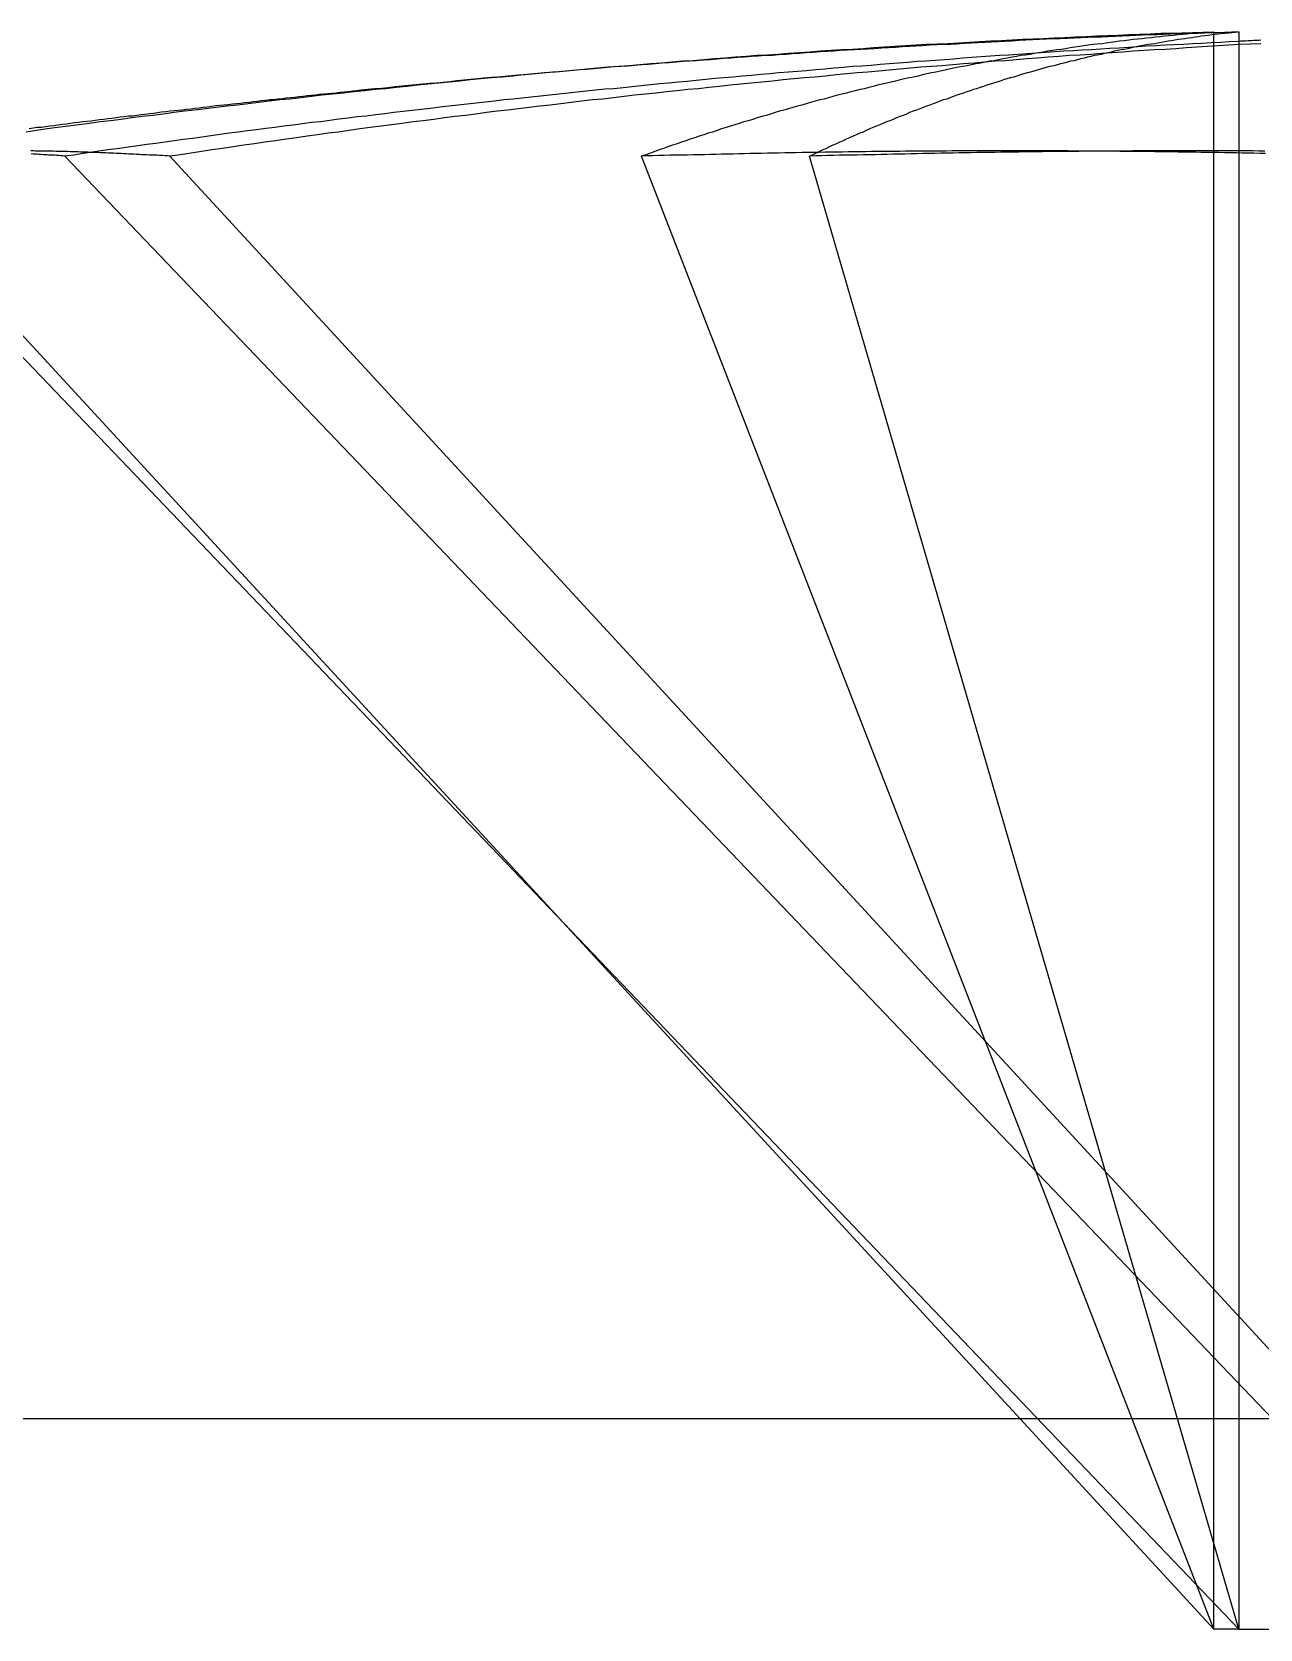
# Model space of a CAD drawing. Extents: x 3.27 to 9.48, y 3.29 to 7.63.
# Drawn here: x 6.9844 to 7.0235, y 4.5489 to 4.5997 of the extents above; entities that cross this region are included whole.
import ezdxf

# ---------------------------------------------------------------- set-up
doc = ezdxf.new("R2010")
doc.units = 0
doc.layers.add('HIDDEN_EDGES_ANSI_', color=7, linetype='CONTINUOUS')
doc.layers.add('VISIBLE_EDGES_ANSI_', color=7, linetype='CONTINUOUS')

msp = doc.modelspace()

# ---------------------------------------------------------------- linework, layer by layer
at = {"layer": 'HIDDEN_EDGES_ANSI_'}
for p, q in [((7.022038, 4.548943), (7.022038, 4.599744)), ((6.978018, 4.595791), (7.022832, 4.548943)), ((6.978875, 4.595791), (7.022038, 4.548943)), ((7.030291, 4.548943), (6.985477, 4.595791)), ((7.031987, 4.548943), (6.988824, 4.595791)), ((7.022038, 4.548943), (7.003824, 4.595791)), ((7.022832, 4.548943), (7.009176, 4.595791)), ((7.022832, 4.595957), (7.022832, 4.548943)), ((7.022832, 4.548943), (7.022038, 4.548943)), ((7.022832, 4.548943), (7.047311, 4.548943))]:
    msp.add_line(p, q, dxfattribs=at)
for points in [[(7.02204, 4.59974, 0), (7.0217, 4.59973, 0), (7.02136, 4.59972, 0), (7.02102, 4.59971, 0), (7.02068, 4.5997, 0), (7.02035, 4.59969, 0), (7.02001, 4.59967, 0), (7.01967, 4.59966, 0), (7.01933, 4.59965, 0), (7.01899, 4.59963, 0), (7.01865, 4.59962, 0), (7.01832, 4.59961, 0), (7.01798, 4.59959, 0), (7.01764, 4.59958, 0), (7.0173, 4.59956, 0), (7.01696, 4.59955, 0), (7.01662, 4.59953, 0), (7.01629, 4.59951, 0), (7.01595, 4.5995, 0), (7.01561, 4.59948, 0), (7.01527, 4.59946, 0), (7.01493, 4.59945, 0), (7.01459, 4.59943, 0), (7.01426, 4.59941, 0), (7.01392, 4.59939, 0), (7.01358, 4.59937, 0), (7.01324, 4.59936, 0), (7.0129, 4.59934, 0), (7.01257, 4.59932, 0), (7.01223, 4.5993, 0), (7.01189, 4.59928, 0), (7.01155, 4.59926, 0), (7.01121, 4.59924, 0), (7.01088, 4.59921, 0), (7.01054, 4.59919, 0), (7.0102, 4.59917, 0), (7.00986, 4.59915, 0), (7.00952, 4.59913, 0), (7.00919, 4.5991, 0), (7.00885, 4.59908, 0), (7.00851, 4.59906, 0), (7.00817, 4.59903, 0), (7.00783, 4.59901, 0), (7.0075, 4.59899, 0), (7.00716, 4.59896, 0), (7.00682, 4.59894, 0), (7.00648, 4.59891, 0), (7.00615, 4.59889, 0), (7.00581, 4.59886, 0), (7.00547, 4.59883, 0), (7.00513, 4.59881, 0), (7.00479, 4.59878, 0), (7.00446, 4.59875, 0), (7.00412, 4.59873, 0), (7.00378, 4.5987, 0), (7.00344, 4.59867, 0), (7.00311, 4.59864, 0), (7.00277, 4.59862, 0), (7.00243, 4.59859, 0), (7.00209, 4.59856, 0), (7.00176, 4.59853, 0), (7.00142, 4.5985, 0), (7.00108, 4.59847, 0), (7.00074, 4.59844, 0), (7.00041, 4.59841, 0), (7.00007, 4.59838, 0), (6.99973, 4.59834, 0), (6.99939, 4.59831, 0), (6.99906, 4.59828, 0), (6.99872, 4.59825, 0), (6.99838, 4.59822, 0), (6.99805, 4.59818, 0), (6.99771, 4.59815, 0), (6.99737, 4.59812, 0), (6.99703, 4.59808, 0), (6.9967, 4.59805, 0), (6.99636, 4.59801, 0), (6.99602, 4.59798, 0), (6.99569, 4.59794, 0), (6.99535, 4.59791, 0), (6.99501, 4.59787, 0), (6.99468, 4.59784, 0), (6.99434, 4.5978, 0), (6.994, 4.59776, 0), (6.99366, 4.59773, 0), (6.99333, 4.59769, 0), (6.99299, 4.59765, 0), (6.99265, 4.59761, 0), (6.99232, 4.59758, 0), (6.99198, 4.59754, 0), (6.99164, 4.5975, 0), (6.99131, 4.59746, 0), (6.99097, 4.59742, 0), (6.99063, 4.59738, 0), (6.9903, 4.59734, 0), (6.98996, 4.5973, 0), (6.98962, 4.59726, 0), (6.98929, 4.59722, 0), (6.98895, 4.59718, 0), (6.98862, 4.59713, 0), (6.98828, 4.59709, 0), (6.98794, 4.59705, 0), (6.98761, 4.59701, 0), (6.98727, 4.59696, 0), (6.98693, 4.59692, 0), (6.9866, 4.59688, 0), (6.98626, 4.59683, 0), (6.98593, 4.59679, 0), (6.98559, 4.59675, 0), (6.98525, 4.5967, 0), (6.98492, 4.59666, 0), (6.98458, 4.59661, 0), (6.98425, 4.59656, 0)], [(7.02204, 4.59974, 0), (7.02189, 4.59973, 0), (7.02175, 4.59972, 0), (7.02161, 4.59971, 0), (7.02147, 4.5997, 0), (7.02132, 4.59969, 0), (7.02118, 4.59967, 0), (7.02104, 4.59966, 0), (7.0209, 4.59965, 0), (7.02075, 4.59963, 0), (7.02061, 4.59962, 0), (7.02047, 4.59961, 0), (7.02032, 4.59959, 0), (7.02018, 4.59958, 0), (7.02004, 4.59956, 0), (7.0199, 4.59955, 0), (7.01975, 4.59953, 0), (7.01961, 4.59951, 0), (7.01947, 4.5995, 0), (7.01933, 4.59948, 0), (7.01918, 4.59946, 0), (7.01904, 4.59945, 0), (7.0189, 4.59943, 0), (7.01875, 4.59941, 0), (7.01861, 4.59939, 0), (7.01847, 4.59937, 0), (7.01833, 4.59936, 0), (7.01818, 4.59934, 0), (7.01804, 4.59932, 0), (7.0179, 4.5993, 0), (7.01776, 4.59928, 0), (7.01761, 4.59926, 0), (7.01747, 4.59924, 0), (7.01733, 4.59921, 0), (7.01718, 4.59919, 0), (7.01704, 4.59917, 0), (7.0169, 4.59915, 0), (7.01676, 4.59913, 0), (7.01661, 4.5991, 0), (7.01647, 4.59908, 0), (7.01633, 4.59906, 0), (7.01619, 4.59903, 0), (7.01604, 4.59901, 0), (7.0159, 4.59899, 0), (7.01576, 4.59896, 0), (7.01562, 4.59894, 0), (7.01547, 4.59891, 0), (7.01533, 4.59889, 0), (7.01519, 4.59886, 0), (7.01505, 4.59883, 0), (7.0149, 4.59881, 0), (7.01476, 4.59878, 0), (7.01462, 4.59875, 0), (7.01448, 4.59873, 0), (7.01433, 4.5987, 0), (7.01419, 4.59867, 0), (7.01405, 4.59864, 0), (7.01391, 4.59862, 0), (7.01376, 4.59859, 0), (7.01362, 4.59856, 0), (7.01348, 4.59853, 0), (7.01334, 4.5985, 0), (7.01319, 4.59847, 0), (7.01305, 4.59844, 0), (7.01291, 4.59841, 0), (7.01277, 4.59838, 0), (7.01263, 4.59834, 0), (7.01248, 4.59831, 0), (7.01234, 4.59828, 0), (7.0122, 4.59825, 0), (7.01206, 4.59822, 0), (7.01191, 4.59818, 0), (7.01177, 4.59815, 0), (7.01163, 4.59812, 0), (7.01149, 4.59808, 0), (7.01134, 4.59805, 0), (7.0112, 4.59801, 0), (7.01106, 4.59798, 0), (7.01092, 4.59794, 0), (7.01078, 4.59791, 0), (7.01063, 4.59787, 0), (7.01049, 4.59784, 0), (7.01035, 4.5978, 0), (7.01021, 4.59776, 0), (7.01006, 4.59773, 0), (7.00992, 4.59769, 0), (7.00978, 4.59765, 0), (7.00964, 4.59761, 0), (7.0095, 4.59758, 0), (7.00935, 4.59754, 0), (7.00921, 4.5975, 0), (7.00907, 4.59746, 0), (7.00893, 4.59742, 0), (7.00879, 4.59738, 0), (7.00864, 4.59734, 0), (7.0085, 4.5973, 0), (7.00836, 4.59726, 0), (7.00822, 4.59722, 0), (7.00808, 4.59718, 0), (7.00793, 4.59713, 0), (7.00779, 4.59709, 0), (7.00765, 4.59705, 0), (7.00751, 4.59701, 0), (7.00737, 4.59696, 0), (7.00722, 4.59692, 0), (7.00708, 4.59688, 0), (7.00694, 4.59683, 0), (7.0068, 4.59679, 0), (7.00666, 4.59675, 0), (7.00652, 4.5967, 0), (7.00637, 4.59666, 0), (7.00623, 4.59661, 0), (7.00609, 4.59656, 0), (7.00595, 4.59652, 0), (7.00581, 4.59647, 0), (7.00566, 4.59643, 0), (7.00552, 4.59638, 0), (7.00538, 4.59633, 0), (7.00524, 4.59628, 0), (7.0051, 4.59624, 0), (7.00496, 4.59619, 0), (7.00481, 4.59614, 0), (7.00467, 4.59609, 0), (7.00453, 4.59604, 0), (7.00439, 4.59599, 0), (7.00425, 4.59594, 0), (7.00411, 4.59589, 0), (7.00397, 4.59584, 0), (7.00382, 4.59579, 0)], [(7.02283, 4.59944, 0), (7.02254, 4.59943, 0), (7.02225, 4.59941, 0), (7.02195, 4.5994, 0), (7.02166, 4.59938, 0), (7.02137, 4.59937, 0), (7.02107, 4.59935, 0), (7.02078, 4.59933, 0), (7.02049, 4.59932, 0), (7.0202, 4.5993, 0), (7.0199, 4.59929, 0), (7.01961, 4.59927, 0), (7.01932, 4.59925, 0), (7.01903, 4.59923, 0), (7.01873, 4.59922, 0), (7.01844, 4.5992, 0), (7.01815, 4.59918, 0), (7.01785, 4.59916, 0), (7.01756, 4.59914, 0), (7.01727, 4.59913, 0), (7.01698, 4.59911, 0), (7.01668, 4.59909, 0), (7.01639, 4.59907, 0), (7.0161, 4.59905, 0), (7.01581, 4.59903, 0), (7.01551, 4.59901, 0), (7.01522, 4.59899, 0), (7.01493, 4.59897, 0), (7.01464, 4.59895, 0), (7.01434, 4.59893, 0), (7.01405, 4.59891, 0), (7.01376, 4.59888, 0), (7.01347, 4.59886, 0), (7.01317, 4.59884, 0), (7.01288, 4.59882, 0), (7.01259, 4.5988, 0), (7.0123, 4.59877, 0), (7.012, 4.59875, 0), (7.01171, 4.59873, 0), (7.01142, 4.59871, 0), (7.01113, 4.59868, 0), (7.01083, 4.59866, 0), (7.01054, 4.59864, 0), (7.01025, 4.59861, 0), (7.00996, 4.59859, 0), (7.00966, 4.59856, 0), (7.00937, 4.59854, 0), (7.00908, 4.59851, 0), (7.00879, 4.59849, 0), (7.0085, 4.59846, 0), (7.0082, 4.59844, 0), (7.00791, 4.59841, 0), (7.00762, 4.59839, 0), (7.00733, 4.59836, 0), (7.00703, 4.59834, 0), (7.00674, 4.59831, 0), (7.00645, 4.59828, 0), (7.00616, 4.59826, 0), (7.00587, 4.59823, 0), (7.00557, 4.5982, 0), (7.00528, 4.59817, 0), (7.00499, 4.59815, 0), (7.0047, 4.59812, 0), (7.00441, 4.59809, 0), (7.00411, 4.59806, 0), (7.00382, 4.59803, 0), (7.00353, 4.598, 0), (7.00324, 4.59797, 0), (7.00295, 4.59794, 0), (7.00266, 4.59792, 0), (7.00236, 4.59789, 0), (7.00207, 4.59786, 0), (7.00178, 4.59783, 0), (7.00149, 4.5978, 0), (7.0012, 4.59776, 0), (7.0009, 4.59773, 0), (7.00061, 4.5977, 0), (7.00032, 4.59767, 0), (7.00003, 4.59764, 0), (6.99974, 4.59761, 0), (6.99945, 4.59758, 0), (6.99915, 4.59754, 0), (6.99886, 4.59751, 0), (6.99857, 4.59748, 0), (6.99828, 4.59745, 0), (6.99799, 4.59741, 0), (6.9977, 4.59738, 0), (6.99741, 4.59735, 0), (6.99711, 4.59731, 0), (6.99682, 4.59728, 0), (6.99653, 4.59725, 0), (6.99624, 4.59721, 0), (6.99595, 4.59718, 0), (6.99566, 4.59714, 0), (6.99537, 4.59711, 0), (6.99507, 4.59707, 0), (6.99478, 4.59704, 0), (6.99449, 4.597, 0), (6.9942, 4.59697, 0), (6.99391, 4.59693, 0), (6.99362, 4.59689, 0), (6.99333, 4.59686, 0), (6.99304, 4.59682, 0), (6.99275, 4.59678, 0), (6.99245, 4.59675, 0), (6.99216, 4.59671, 0), (6.99187, 4.59667, 0), (6.99158, 4.59663, 0), (6.99129, 4.5966, 0), (6.991, 4.59656, 0), (6.99071, 4.59652, 0), (6.99042, 4.59648, 0), (6.99013, 4.59644, 0), (6.98984, 4.5964, 0), (6.98955, 4.59636, 0), (6.98925, 4.59632, 0), (6.98896, 4.59628, 0), (6.98867, 4.59624, 0), (6.98838, 4.5962, 0), (6.98809, 4.59616, 0), (6.9878, 4.59612, 0), (6.98751, 4.59608, 0), (6.98722, 4.59604, 0), (6.98693, 4.596, 0), (6.98664, 4.59596, 0), (6.98635, 4.59592, 0), (6.98606, 4.59588, 0), (6.98577, 4.59583, 0), (6.98548, 4.59579, 0)], [(7.02353, 4.59937, 0), (7.02319, 4.59936, 0), (7.02285, 4.59934, 0), (7.02252, 4.59932, 0), (7.02218, 4.5993, 0), (7.02184, 4.59928, 0), (7.0215, 4.59926, 0), (7.02116, 4.59924, 0), (7.02083, 4.59921, 0), (7.02049, 4.59919, 0), (7.02015, 4.59917, 0), (7.01981, 4.59915, 0), (7.01947, 4.59913, 0), (7.01914, 4.5991, 0), (7.0188, 4.59908, 0), (7.01846, 4.59906, 0), (7.01812, 4.59903, 0), (7.01778, 4.59901, 0), (7.01745, 4.59899, 0), (7.01711, 4.59896, 0), (7.01677, 4.59894, 0), (7.01643, 4.59891, 0), (7.01609, 4.59889, 0), (7.01576, 4.59886, 0), (7.01542, 4.59883, 0), (7.01508, 4.59881, 0), (7.01474, 4.59878, 0), (7.01441, 4.59875, 0), (7.01407, 4.59873, 0), (7.01373, 4.5987, 0), (7.01339, 4.59867, 0), (7.01306, 4.59864, 0), (7.01272, 4.59862, 0), (7.01238, 4.59859, 0), (7.01204, 4.59856, 0), (7.01171, 4.59853, 0), (7.01137, 4.5985, 0), (7.01103, 4.59847, 0), (7.01069, 4.59844, 0), (7.01036, 4.59841, 0), (7.01002, 4.59838, 0), (7.00968, 4.59834, 0), (7.00934, 4.59831, 0), (7.00901, 4.59828, 0), (7.00867, 4.59825, 0), (7.00833, 4.59822, 0), (7.008, 4.59818, 0), (7.00766, 4.59815, 0), (7.00732, 4.59812, 0), (7.00698, 4.59808, 0), (7.00665, 4.59805, 0), (7.00631, 4.59801, 0), (7.00597, 4.59798, 0), (7.00564, 4.59794, 0), (7.0053, 4.59791, 0), (7.00496, 4.59787, 0), (7.00462, 4.59784, 0), (7.00429, 4.5978, 0), (7.00395, 4.59776, 0), (7.00361, 4.59773, 0), (7.00328, 4.59769, 0), (7.00294, 4.59765, 0), (7.0026, 4.59761, 0), (7.00227, 4.59758, 0), (7.00193, 4.59754, 0), (7.00159, 4.5975, 0), (7.00126, 4.59746, 0), (7.00092, 4.59742, 0), (7.00058, 4.59738, 0), (7.00025, 4.59734, 0), (6.99991, 4.5973, 0), (6.99957, 4.59726, 0), (6.99924, 4.59722, 0), (6.9989, 4.59718, 0), (6.99856, 4.59713, 0), (6.99823, 4.59709, 0), (6.99789, 4.59705, 0), (6.99756, 4.59701, 0), (6.99722, 4.59696, 0), (6.99688, 4.59692, 0), (6.99655, 4.59688, 0), (6.99621, 4.59683, 0), (6.99587, 4.59679, 0), (6.99554, 4.59675, 0), (6.9952, 4.5967, 0), (6.99487, 4.59666, 0), (6.99453, 4.59661, 0), (6.99419, 4.59656, 0), (6.99386, 4.59652, 0), (6.99352, 4.59647, 0), (6.99319, 4.59643, 0), (6.99285, 4.59638, 0), (6.99252, 4.59633, 0), (6.99218, 4.59628, 0), (6.99184, 4.59624, 0), (6.99151, 4.59619, 0), (6.99117, 4.59614, 0), (6.99084, 4.59609, 0), (6.9905, 4.59604, 0), (6.99017, 4.59599, 0), (6.98983, 4.59594, 0), (6.9895, 4.59589, 0), (6.98916, 4.59584, 0), (6.98882, 4.59579, 0)], [(6.9949, 4.59789, 0), (6.99477, 4.59787, 0), (6.99464, 4.59786, 0), (6.99451, 4.59784, 0), (6.99437, 4.59783, 0), (6.99424, 4.59782, 0), (6.99411, 4.5978, 0), (6.99398, 4.59779, 0), (6.99385, 4.59778, 0), (6.99371, 4.59776, 0), (6.99358, 4.59775, 0), (6.99345, 4.59773, 0), (6.99332, 4.59772, 0), (6.99319, 4.59771, 0), (6.99305, 4.59769, 0), (6.99292, 4.59768, 0), (6.99279, 4.59766, 0), (6.99266, 4.59765, 0), (6.99252, 4.59764, 0), (6.99239, 4.59762, 0), (6.99226, 4.59761, 0), (6.99213, 4.59759, 0), (6.992, 4.59758, 0), (6.99186, 4.59756, 0), (6.99173, 4.59755, 0), (6.9916, 4.59753, 0), (6.99147, 4.59752, 0), (6.99134, 4.5975, 0), (6.9912, 4.59749, 0), (6.99107, 4.59747, 0), (6.99094, 4.59746, 0), (6.99081, 4.59745, 0), (6.99067, 4.59743, 0), (6.99054, 4.59742, 0), (6.99041, 4.5974, 0), (6.99028, 4.59739, 0), (6.99015, 4.59737, 0), (6.99001, 4.59735, 0), (6.98988, 4.59734, 0), (6.98975, 4.59732, 0), (6.98962, 4.59731, 0), (6.98949, 4.59729, 0), (6.98935, 4.59728, 0), (6.98922, 4.59726, 0), (6.98909, 4.59725, 0), (6.98896, 4.59723, 0), (6.98883, 4.59722, 0), (6.98869, 4.5972, 0), (6.98856, 4.59719, 0), (6.98843, 4.59717, 0), (6.9883, 4.59715, 0), (6.98817, 4.59714, 0), (6.98803, 4.59712, 0), (6.9879, 4.59711, 0), (6.98777, 4.59709, 0), (6.98764, 4.59707, 0), (6.98751, 4.59706, 0), (6.98737, 4.59704, 0), (6.98724, 4.59703, 0), (6.98711, 4.59701, 0), (6.98698, 4.59699, 0), (6.98685, 4.59698, 0), (6.98671, 4.59696, 0), (6.98658, 4.59695, 0), (6.98645, 4.59693, 0), (6.98632, 4.59691, 0), (6.98619, 4.5969, 0), (6.98605, 4.59688, 0), (6.98592, 4.59686, 0), (6.98579, 4.59685, 0), (6.98566, 4.59683, 0), (6.98553, 4.59681, 0), (6.9854, 4.5968, 0), (6.98526, 4.59678, 0), (6.98513, 4.59676, 0), (6.985, 4.59675, 0), (6.98487, 4.59673, 0), (6.98474, 4.59671, 0), (6.9846, 4.5967, 0), (6.98447, 4.59668, 0), (6.98434, 4.59666, 0)], [(6.98882, 4.59579, 0), (6.98874, 4.5958, 0), (6.98866, 4.5958, 0), (6.98858, 4.59581, 0), (6.98849, 4.59581, 0), (6.98841, 4.59582, 0), (6.98833, 4.59582, 0), (6.98825, 4.59583, 0), (6.98817, 4.59583, 0), (6.98808, 4.59584, 0), (6.988, 4.59584, 0), (6.98792, 4.59584, 0), (6.98784, 4.59585, 0), (6.98776, 4.59585, 0), (6.98768, 4.59586, 0), (6.98759, 4.59586, 0), (6.98751, 4.59586, 0), (6.98743, 4.59587, 0), (6.98735, 4.59587, 0), (6.98727, 4.59588, 0), (6.98719, 4.59588, 0), (6.98711, 4.59588, 0), (6.98703, 4.59589, 0), (6.98695, 4.59589, 0), (6.98686, 4.59589, 0), (6.98678, 4.5959, 0), (6.9867, 4.5959, 0), (6.98662, 4.5959, 0), (6.98654, 4.59591, 0), (6.98646, 4.59591, 0), (6.98638, 4.59591, 0), (6.9863, 4.59591, 0), (6.98622, 4.59592, 0), (6.98614, 4.59592, 0), (6.98606, 4.59592, 0), (6.98598, 4.59592, 0), (6.9859, 4.59593, 0), (6.98582, 4.59593, 0), (6.98574, 4.59593, 0), (6.98566, 4.59593, 0), (6.98558, 4.59594, 0), (6.9855, 4.59594, 0), (6.98542, 4.59594, 0), (6.98534, 4.59594, 0), (6.98526, 4.59594, 0), (6.98519, 4.59594, 0), (6.98511, 4.59595, 0), (6.98503, 4.59595, 0), (6.98495, 4.59595, 0), (6.98487, 4.59595, 0), (6.98479, 4.59595, 0), (6.98471, 4.59595, 0), (6.98463, 4.59595, 0), (6.98455, 4.59595, 0), (6.98448, 4.59596, 0), (6.9844, 4.59596, 0)], [(6.98548, 4.59579, 0), (6.98541, 4.5958, 0), (6.98535, 4.5958, 0), (6.98529, 4.59581, 0), (6.98522, 4.59581, 0), (6.98516, 4.59582, 0), (6.9851, 4.59582, 0), (6.98504, 4.59583, 0), (6.98497, 4.59583, 0), (6.98491, 4.59584, 0), (6.98485, 4.59584, 0), (6.98479, 4.59584, 0), (6.98472, 4.59585, 0), (6.98466, 4.59585, 0), (6.9846, 4.59586, 0), (6.98454, 4.59586, 0), (6.98447, 4.59586, 0), (6.98441, 4.59587, 0)], [(7.02368, 4.59588, 0), (7.0235, 4.59588, 0), (7.02331, 4.59589, 0), (7.02313, 4.59589, 0), (7.02294, 4.59589, 0), (7.02276, 4.5959, 0), (7.02257, 4.5959, 0), (7.02239, 4.5959, 0), (7.0222, 4.59591, 0), (7.02201, 4.59591, 0), (7.02183, 4.59591, 0), (7.02164, 4.59591, 0), (7.02146, 4.59592, 0), (7.02127, 4.59592, 0), (7.02109, 4.59592, 0), (7.0209, 4.59592, 0), (7.02072, 4.59593, 0), (7.02053, 4.59593, 0), (7.02035, 4.59593, 0), (7.02016, 4.59593, 0), (7.01998, 4.59594, 0), (7.01979, 4.59594, 0), (7.01961, 4.59594, 0), (7.01942, 4.59594, 0), (7.01924, 4.59594, 0), (7.01905, 4.59594, 0), (7.01887, 4.59595, 0), (7.01868, 4.59595, 0), (7.0185, 4.59595, 0), (7.01831, 4.59595, 0), (7.01813, 4.59595, 0), (7.01794, 4.59595, 0), (7.01776, 4.59595, 0), (7.01758, 4.59595, 0), (7.01739, 4.59596, 0), (7.01721, 4.59596, 0), (7.01702, 4.59596, 0), (7.01684, 4.59596, 0), (7.01665, 4.59596, 0), (7.01647, 4.59596, 0), (7.01628, 4.59596, 0), (7.0161, 4.59596, 0), (7.01592, 4.59596, 0), (7.01573, 4.59596, 0), (7.01555, 4.59596, 0), (7.01536, 4.59596, 0), (7.01518, 4.59596, 0), (7.01499, 4.59596, 0), (7.01481, 4.59596, 0), (7.01463, 4.59596, 0), (7.01444, 4.59596, 0), (7.01426, 4.59596, 0), (7.01407, 4.59596, 0), (7.01389, 4.59596, 0), (7.01371, 4.59596, 0), (7.01352, 4.59595, 0), (7.01334, 4.59595, 0), (7.01315, 4.59595, 0), (7.01297, 4.59595, 0), (7.01279, 4.59595, 0), (7.0126, 4.59595, 0), (7.01242, 4.59595, 0), (7.01224, 4.59595, 0), (7.01205, 4.59594, 0), (7.01187, 4.59594, 0), (7.01168, 4.59594, 0), (7.0115, 4.59594, 0), (7.01132, 4.59594, 0), (7.01113, 4.59594, 0), (7.01095, 4.59593, 0), (7.01077, 4.59593, 0), (7.01058, 4.59593, 0), (7.0104, 4.59593, 0), (7.01022, 4.59592, 0), (7.01003, 4.59592, 0), (7.00985, 4.59592, 0), (7.00967, 4.59592, 0), (7.00948, 4.59591, 0), (7.0093, 4.59591, 0), (7.00912, 4.59591, 0), (7.00894, 4.59591, 0), (7.00875, 4.5959, 0), (7.00857, 4.5959, 0), (7.00839, 4.5959, 0), (7.0082, 4.59589, 0), (7.00802, 4.59589, 0), (7.00784, 4.59589, 0), (7.00765, 4.59588, 0), (7.00747, 4.59588, 0), (7.00729, 4.59588, 0), (7.00711, 4.59587, 0), (7.00692, 4.59587, 0), (7.00674, 4.59586, 0), (7.00656, 4.59586, 0), (7.00638, 4.59586, 0), (7.00619, 4.59585, 0), (7.00601, 4.59585, 0), (7.00583, 4.59584, 0), (7.00565, 4.59584, 0), (7.00546, 4.59584, 0), (7.00528, 4.59583, 0), (7.0051, 4.59583, 0), (7.00492, 4.59582, 0), (7.00473, 4.59582, 0), (7.00455, 4.59581, 0), (7.00437, 4.59581, 0), (7.00419, 4.5958, 0), (7.00401, 4.5958, 0), (7.00382, 4.59579, 0)]]:
    msp.add_polyline3d(points, dxfattribs=at)
at = {"layer": 'VISIBLE_EDGES_ANSI_'}
for p, q in [((7.022832, 4.599744), (7.022832, 4.595957)), ((6.922266, 4.555636), (7.155337, 4.555636))]:
    msp.add_line(p, q, dxfattribs=at)
for points in [[(7.02283, 4.59974, 0), (7.02261, 4.59974, 0), (7.02239, 4.59973, 0), (7.02218, 4.59972, 0), (7.02196, 4.59972, 0), (7.02174, 4.59971, 0), (7.02152, 4.5997, 0), (7.0213, 4.59969, 0), (7.02108, 4.59969, 0), (7.02086, 4.59968, 0), (7.02065, 4.59967, 0), (7.02043, 4.59966, 0), (7.02021, 4.59965, 0), (7.01999, 4.59965, 0), (7.01977, 4.59964, 0), (7.01955, 4.59963, 0), (7.01934, 4.59962, 0), (7.01912, 4.59961, 0), (7.0189, 4.5996, 0), (7.01868, 4.59959, 0), (7.01846, 4.59958, 0), (7.01824, 4.59958, 0), (7.01802, 4.59957, 0), (7.01781, 4.59956, 0), (7.01759, 4.59955, 0), (7.01737, 4.59954, 0), (7.01715, 4.59953, 0), (7.01693, 4.59952, 0), (7.01671, 4.59951, 0), (7.01649, 4.5995, 0), (7.01628, 4.59949, 0), (7.01606, 4.59948, 0), (7.01584, 4.59947, 0), (7.01562, 4.59945, 0), (7.0154, 4.59944, 0), (7.01518, 4.59943, 0), (7.01497, 4.59942, 0), (7.01475, 4.59941, 0), (7.01453, 4.5994, 0), (7.01431, 4.59939, 0), (7.01409, 4.59938, 0), (7.01387, 4.59936, 0), (7.01366, 4.59935, 0), (7.01344, 4.59934, 0), (7.01322, 4.59933, 0), (7.013, 4.59932, 0), (7.01278, 4.5993, 0), (7.01256, 4.59929, 0), (7.01235, 4.59928, 0), (7.01213, 4.59927, 0), (7.01191, 4.59925, 0), (7.01169, 4.59924, 0), (7.01147, 4.59923, 0), (7.01125, 4.59921, 0), (7.01104, 4.5992, 0), (7.01082, 4.59919, 0), (7.0106, 4.59917, 0), (7.01038, 4.59916, 0), (7.01016, 4.59915, 0), (7.00994, 4.59913, 0), (7.00973, 4.59912, 0), (7.00951, 4.59911, 0), (7.00929, 4.59909, 0), (7.00907, 4.59908, 0), (7.00885, 4.59906, 0), (7.00863, 4.59905, 0), (7.00842, 4.59903, 0), (7.0082, 4.59902, 0), (7.00798, 4.599, 0), (7.00776, 4.59899, 0), (7.00754, 4.59897, 0), (7.00733, 4.59896, 0), (7.00711, 4.59894, 0), (7.00689, 4.59893, 0), (7.00667, 4.59891, 0), (7.00645, 4.5989, 0), (7.00623, 4.59888, 0), (7.00602, 4.59886, 0), (7.0058, 4.59885, 0), (7.00558, 4.59883, 0), (7.00536, 4.59881, 0), (7.00514, 4.5988, 0), (7.00493, 4.59878, 0), (7.00471, 4.59876, 0), (7.00449, 4.59875, 0), (7.00427, 4.59873, 0), (7.00405, 4.59871, 0), (7.00384, 4.5987, 0), (7.00362, 4.59868, 0), (7.0034, 4.59866, 0), (7.00318, 4.59864, 0), (7.00296, 4.59863, 0), (7.00275, 4.59861, 0), (7.00253, 4.59859, 0), (7.00231, 4.59857, 0), (7.00209, 4.59855, 0), (7.00187, 4.59854, 0), (7.00166, 4.59852, 0), (7.00144, 4.5985, 0), (7.00122, 4.59848, 0), (7.001, 4.59846, 0), (7.00078, 4.59844, 0), (7.00057, 4.59842, 0), (7.00035, 4.5984, 0), (7.00013, 4.59838, 0), (6.99991, 4.59837, 0), (6.99969, 4.59835, 0), (6.99948, 4.59833, 0), (6.99926, 4.59831, 0), (6.99904, 4.59829, 0), (6.99882, 4.59827, 0), (6.99861, 4.59825, 0), (6.99839, 4.59823, 0), (6.99817, 4.59821, 0), (6.99795, 4.59819, 0), (6.99773, 4.59816, 0), (6.99752, 4.59814, 0), (6.9973, 4.59812, 0), (6.99708, 4.5981, 0), (6.99686, 4.59808, 0), (6.99665, 4.59806, 0), (6.99643, 4.59804, 0), (6.99621, 4.59802, 0), (6.99599, 4.598, 0), (6.99577, 4.59797, 0), (6.99556, 4.59795, 0), (6.99534, 4.59793, 0), (6.99512, 4.59791, 0), (6.9949, 4.59789, 0)], [(7.02283, 4.59974, 0), (7.02272, 4.59973, 0), (7.02262, 4.59972, 0), (7.02251, 4.59971, 0), (7.0224, 4.5997, 0), (7.0223, 4.59969, 0), (7.02219, 4.59967, 0), (7.02208, 4.59966, 0), (7.02198, 4.59965, 0), (7.02187, 4.59963, 0), (7.02176, 4.59962, 0), (7.02165, 4.59961, 0), (7.02155, 4.59959, 0), (7.02144, 4.59958, 0), (7.02133, 4.59956, 0), (7.02123, 4.59955, 0), (7.02112, 4.59953, 0), (7.02101, 4.59951, 0), (7.02091, 4.5995, 0), (7.0208, 4.59948, 0), (7.02069, 4.59946, 0), (7.02058, 4.59945, 0), (7.02048, 4.59943, 0), (7.02037, 4.59941, 0), (7.02026, 4.59939, 0), (7.02016, 4.59937, 0), (7.02005, 4.59936, 0), (7.01994, 4.59934, 0), (7.01984, 4.59932, 0), (7.01973, 4.5993, 0), (7.01962, 4.59928, 0), (7.01951, 4.59926, 0), (7.01941, 4.59924, 0), (7.0193, 4.59921, 0), (7.01919, 4.59919, 0), (7.01909, 4.59917, 0), (7.01898, 4.59915, 0), (7.01887, 4.59913, 0), (7.01877, 4.5991, 0), (7.01866, 4.59908, 0), (7.01855, 4.59906, 0), (7.01845, 4.59903, 0), (7.01834, 4.59901, 0), (7.01823, 4.59899, 0), (7.01812, 4.59896, 0), (7.01802, 4.59894, 0), (7.01791, 4.59891, 0), (7.0178, 4.59889, 0), (7.0177, 4.59886, 0), (7.01759, 4.59883, 0), (7.01748, 4.59881, 0), (7.01738, 4.59878, 0), (7.01727, 4.59875, 0), (7.01716, 4.59873, 0), (7.01706, 4.5987, 0), (7.01695, 4.59867, 0), (7.01684, 4.59864, 0), (7.01674, 4.59862, 0), (7.01663, 4.59859, 0), (7.01652, 4.59856, 0), (7.01642, 4.59853, 0), (7.01631, 4.5985, 0), (7.0162, 4.59847, 0), (7.0161, 4.59844, 0), (7.01599, 4.59841, 0), (7.01588, 4.59838, 0), (7.01577, 4.59834, 0), (7.01567, 4.59831, 0), (7.01556, 4.59828, 0), (7.01545, 4.59825, 0), (7.01535, 4.59822, 0), (7.01524, 4.59818, 0), (7.01513, 4.59815, 0), (7.01503, 4.59812, 0), (7.01492, 4.59808, 0), (7.01481, 4.59805, 0), (7.01471, 4.59801, 0), (7.0146, 4.59798, 0), (7.01449, 4.59794, 0), (7.01439, 4.59791, 0), (7.01428, 4.59787, 0), (7.01418, 4.59784, 0), (7.01407, 4.5978, 0), (7.01396, 4.59776, 0), (7.01386, 4.59773, 0), (7.01375, 4.59769, 0), (7.01364, 4.59765, 0), (7.01354, 4.59761, 0), (7.01343, 4.59758, 0), (7.01332, 4.59754, 0), (7.01322, 4.5975, 0), (7.01311, 4.59746, 0), (7.013, 4.59742, 0), (7.0129, 4.59738, 0), (7.01279, 4.59734, 0), (7.01268, 4.5973, 0), (7.01258, 4.59726, 0), (7.01247, 4.59722, 0), (7.01236, 4.59718, 0), (7.01226, 4.59713, 0), (7.01215, 4.59709, 0), (7.01205, 4.59705, 0), (7.01194, 4.59701, 0), (7.01183, 4.59696, 0), (7.01173, 4.59692, 0), (7.01162, 4.59688, 0), (7.01151, 4.59683, 0), (7.01141, 4.59679, 0), (7.0113, 4.59675, 0), (7.01119, 4.5967, 0), (7.01109, 4.59666, 0), (7.01098, 4.59661, 0), (7.01088, 4.59656, 0), (7.01077, 4.59652, 0), (7.01066, 4.59647, 0), (7.01056, 4.59643, 0), (7.01045, 4.59638, 0), (7.01034, 4.59633, 0), (7.01024, 4.59628, 0), (7.01013, 4.59624, 0), (7.01003, 4.59619, 0), (7.00992, 4.59614, 0), (7.00981, 4.59609, 0), (7.00971, 4.59604, 0), (7.0096, 4.59599, 0), (7.00949, 4.59594, 0), (7.00939, 4.59589, 0), (7.00928, 4.59584, 0), (7.00918, 4.59579, 0)], [(7.02353, 4.59948, 0), (7.02347, 4.59947, 0), (7.02341, 4.59947, 0), (7.02336, 4.59947, 0), (7.0233, 4.59947, 0), (7.02324, 4.59946, 0), (7.02318, 4.59946, 0), (7.02312, 4.59946, 0), (7.02306, 4.59945, 0), (7.02301, 4.59945, 0), (7.02295, 4.59945, 0), (7.02289, 4.59945, 0), (7.02283, 4.59944, 0)], [(7.02366, 4.59595, 0), (7.02347, 4.59595, 0), (7.02328, 4.59596, 0), (7.02309, 4.59596, 0), (7.0229, 4.59596, 0), (7.02271, 4.59596, 0), (7.02252, 4.59596, 0), (7.02232, 4.59596, 0), (7.02213, 4.59596, 0), (7.02194, 4.59596, 0), (7.02175, 4.59596, 0), (7.02156, 4.59596, 0), (7.02137, 4.59596, 0), (7.02118, 4.59596, 0), (7.02098, 4.59596, 0), (7.02079, 4.59596, 0), (7.0206, 4.59596, 0), (7.02041, 4.59596, 0), (7.02022, 4.59596, 0), (7.02003, 4.59596, 0), (7.01984, 4.59596, 0), (7.01965, 4.59596, 0), (7.01946, 4.59596, 0), (7.01926, 4.59595, 0), (7.01907, 4.59595, 0), (7.01888, 4.59595, 0), (7.01869, 4.59595, 0), (7.0185, 4.59595, 0), (7.01831, 4.59595, 0), (7.01812, 4.59595, 0), (7.01793, 4.59595, 0), (7.01774, 4.59594, 0), (7.01755, 4.59594, 0), (7.01736, 4.59594, 0), (7.01716, 4.59594, 0), (7.01697, 4.59594, 0), (7.01678, 4.59594, 0), (7.01659, 4.59593, 0), (7.0164, 4.59593, 0), (7.01621, 4.59593, 0), (7.01602, 4.59593, 0), (7.01583, 4.59592, 0), (7.01564, 4.59592, 0), (7.01545, 4.59592, 0), (7.01526, 4.59592, 0), (7.01507, 4.59591, 0), (7.01488, 4.59591, 0), (7.01469, 4.59591, 0), (7.0145, 4.59591, 0), (7.01431, 4.5959, 0), (7.01412, 4.5959, 0), (7.01393, 4.5959, 0), (7.01374, 4.59589, 0), (7.01355, 4.59589, 0), (7.01335, 4.59589, 0), (7.01316, 4.59588, 0), (7.01297, 4.59588, 0), (7.01278, 4.59588, 0), (7.01259, 4.59587, 0), (7.0124, 4.59587, 0), (7.01221, 4.59586, 0), (7.01202, 4.59586, 0), (7.01183, 4.59586, 0), (7.01164, 4.59585, 0), (7.01145, 4.59585, 0), (7.01126, 4.59584, 0), (7.01107, 4.59584, 0), (7.01088, 4.59584, 0), (7.01069, 4.59583, 0), (7.0105, 4.59583, 0), (7.01031, 4.59582, 0), (7.01012, 4.59582, 0), (7.00994, 4.59581, 0), (7.00975, 4.59581, 0), (7.00956, 4.5958, 0), (7.00937, 4.5958, 0), (7.00918, 4.59579, 0)]]:
    msp.add_polyline3d(points, dxfattribs=at)

doc.saveas('drawing.dxf')
